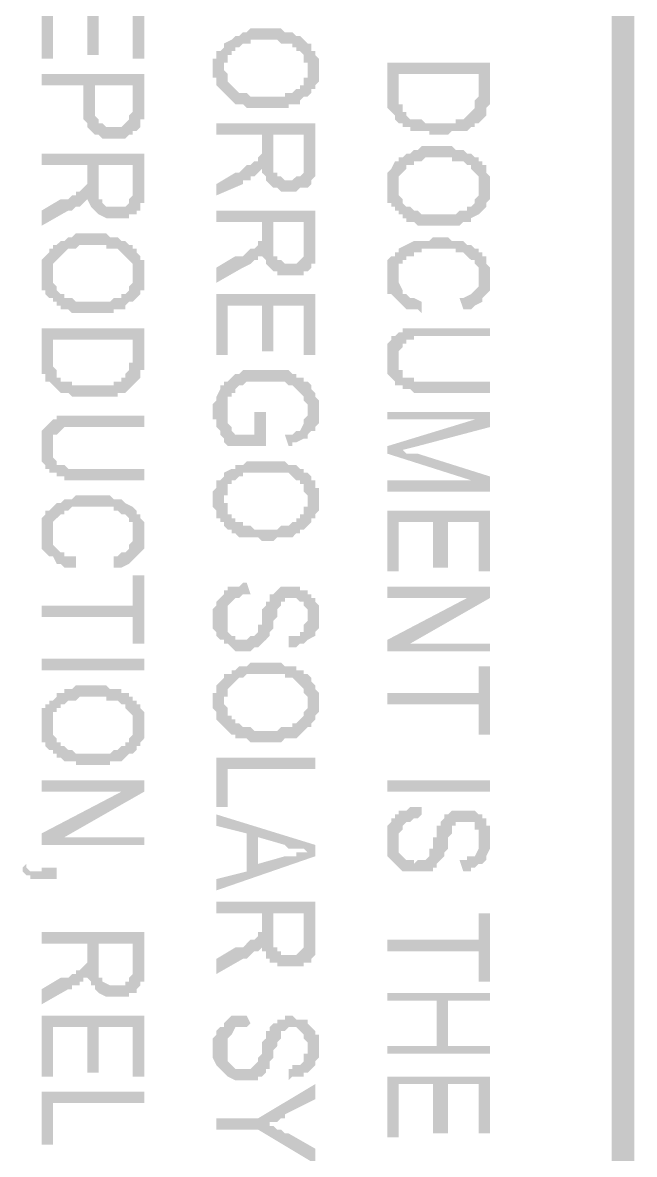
# Model space of a CAD drawing. Header units: inches. Extents: x -186 to 186, y -282 to 282.
# Drawn here: x 180.15 to 186.11, y -273.54 to -262.5 of the extents above; entities that cross this region are included whole.
import ezdxf

# ---------------------------------------------------------------- set-up
doc = ezdxf.new("R2010")
doc.units = ezdxf.units.IN
doc.header["$MEASUREMENT"] = 0
doc.layers.add('H', color=7, linetype='CONTINUOUS', lineweight=100)

msp = doc.modelspace()

# ---------------------------------------------------------------- hatches: boundary and pattern name
at = {"layer": 'H', "linetype": 'Continuous'}
for points in [[(186.111, -282.111), (185.889, 281.889), (186.111, 282.111)], [(185.889, -281.889), (186.111, -282.111), (185.889, 281.889)], [(186.111, -282.111), (185.889, -258.111), (186.111, -257.889)], [(185.889, -281.889), (186.111, -282.111), (185.889, -258.111)], [(181.333, -262.852), (181.333, -262.259), (180.333, -262.259), (180.333, -262.852), (180.444, -262.852), (180.444, -262.37), (180.778, -262.37), (180.778, -262.815), (180.889, -262.815), (180.889, -262.37), (181.222, -262.37), (181.222, -262.852)], [(183.037, -262.963), (183.037, -262.889), (183.037, -262.852), (183, -262.815), (183, -262.778), (182.963, -262.778), (182.963, -262.741), (182.963, -262.704), (182.926, -262.704), (182.889, -262.667), (182.852, -262.63), (182.815, -262.63), (182.778, -262.593), (182.741, -262.593), (182.704, -262.593), (182.667, -262.556), (182.593, -262.556), (182.556, -262.556), (182.481, -262.556), (182.444, -262.556), (182.37, -262.556), (182.333, -262.593), (182.296, -262.593), (182.259, -262.63), (182.222, -262.63), (182.185, -262.667), (182.111, -262.704), (182.111, -262.741), (182.074, -262.778), (182.037, -262.778), (182.037, -262.815), (182.037, -262.852), (182, -262.852), (182, -263.037), (182.037, -263.037), (182.037, -263.074), (182.037, -263.111), (182.074, -263.148), (182.111, -263.185), (182.111, -262.889), (182.148, -262.889), (182.148, -262.852), (182.148, -262.815), (182.185, -262.815), (182.185, -262.778), (182.222, -262.778), (182.222, -262.741), (182.259, -262.741), (182.296, -262.704), (182.333, -262.704), (182.37, -262.704), (182.37, -262.667), (182.63, -262.667), (182.667, -262.704), (182.704, -262.704), (182.741, -262.704), (182.778, -262.704), (182.778, -262.741), (182.815, -262.741), (182.815, -262.778), (182.852, -262.778), (182.889, -262.815), (182.889, -262.852), (182.889, -262.889), (182.926, -262.889), (182.926, -263.222), (182.963, -263.185), (182.963, -263.148), (183, -263.148), (183, -263.111), (183.037, -263.074), (183.037, -263)], [(184.704, -263.185), (184.704, -262.889), (183.704, -262.889), (183.704, -263.296), (183.704, -263.333), (183.741, -263.37), (183.778, -263.407), (183.778, -263.444), (183.815, -263.481), (183.815, -263), (184.593, -263), (184.593, -263.185), (184.593, -263.481), (184.63, -263.444), (184.667, -263.407), (184.667, -263.333), (184.704, -263.296), (184.704, -263.222)], [(181.333, -263.333), (181.333, -263), (180.333, -263), (180.333, -263.111), (180.741, -263.111), (180.741, -263.37), (180.741, -263.407), (180.741, -263.444), (180.778, -263.481), (180.778, -263.519), (180.815, -263.556), (180.852, -263.593), (180.852, -263.111), (181.222, -263.111), (181.222, -263.593), (181.222, -263.556), (181.259, -263.556), (181.296, -263.519), (181.296, -263.481), (181.296, -263.444), (181.333, -263.444)], [(182.926, -263.222), (182.926, -262.963), (182.926, -263.037), (182.889, -263.037), (182.889, -263.074), (182.889, -263.111), (182.852, -263.111), (182.852, -263.148), (182.815, -263.148), (182.778, -263.185), (182.741, -263.185), (182.704, -263.185), (182.704, -263.222), (182.667, -263.222), (182.63, -263.222), (182.407, -263.222), (182.37, -263.222), (182.333, -263.185), (182.296, -263.185), (182.259, -263.185), (182.222, -263.148), (182.185, -263.111), (182.148, -263.074), (182.148, -263.037), (182.148, -263), (182.111, -262.963), (182.111, -263.185), (182.148, -263.222), (182.185, -263.259), (182.222, -263.296), (182.259, -263.296), (182.296, -263.296), (182.333, -263.333), (182.37, -263.333), (182.444, -263.333), (182.481, -263.333), (182.593, -263.333), (182.63, -263.333), (182.667, -263.333), (182.704, -263.333), (182.741, -263.333), (182.741, -263.296), (182.778, -263.296), (182.815, -263.296), (182.852, -263.296), (182.852, -263.259), (182.889, -263.222)], [(184.593, -263.481), (184.593, -263.185), (184.593, -263.222), (184.556, -263.259), (184.556, -263.296), (184.556, -263.333), (184.519, -263.37), (184.481, -263.407), (184.444, -263.444), (184.407, -263.444), (184.37, -263.444), (184.37, -263.481), (184.296, -263.481), (184.222, -263.481), (184.185, -263.481), (184.148, -263.481), (184.074, -263.481), (184.037, -263.444), (184, -263.444), (183.963, -263.444), (183.926, -263.444), (183.889, -263.407), (183.889, -263.37), (183.852, -263.37), (183.852, -263.333), (183.852, -263.296), (183.815, -263.296), (183.815, -263), (183.815, -263.481), (183.852, -263.481), (183.852, -263.519), (183.889, -263.519), (183.926, -263.519), (183.926, -263.556), (183.963, -263.556), (184, -263.556), (184.037, -263.556), (184.111, -263.556), (184.111, -263.593), (184.296, -263.593), (184.333, -263.556), (184.37, -263.556), (184.407, -263.556), (184.444, -263.556), (184.481, -263.556), (184.519, -263.519), (184.556, -263.519), (184.556, -263.481)], [(181.222, -263.593), (181.222, -263.333), (181.222, -263.37), (181.185, -263.407), (181.185, -263.444), (181.148, -263.481), (181.111, -263.519), (181.074, -263.519), (181, -263.519), (180.963, -263.519), (180.926, -263.481), (180.889, -263.481), (180.889, -263.444), (180.852, -263.407), (180.852, -263.37), (180.852, -263.111), (180.852, -263.593), (180.889, -263.593), (180.926, -263.63), (180.963, -263.63), (181, -263.63), (181.111, -263.63), (181.148, -263.63), (181.185, -263.593)], [(183, -263.852), (183, -263.481), (182.037, -263.481), (182.037, -263.593), (182.481, -263.593), (182.481, -263.704), (182.481, -263.889), (182.481, -263.963), (182.519, -264), (182.519, -264.037), (182.556, -264.074), (182.593, -263.593), (182.889, -263.593), (182.889, -263.852), (182.926, -264.111), (182.963, -264.074), (182.963, -264.037), (183, -264), (183, -263.963), (183, -263.889)], [(182.926, -264.111), (182.889, -263.852), (182.889, -263.926), (182.889, -263.963), (182.852, -264), (182.815, -264), (182.778, -264.037), (182.704, -264.037), (182.667, -264), (182.63, -264), (182.63, -263.963), (182.593, -263.963), (182.593, -263.926), (182.593, -263.593), (182.556, -264.074), (182.593, -264.111), (182.63, -264.111), (182.667, -264.148), (182.815, -264.148), (182.852, -264.111), (182.889, -264.111)], [(181.333, -264.148), (181.333, -263.778), (180.333, -263.778), (180.333, -263.889), (180.778, -263.889), (180.778, -264), (180.778, -264.185), (180.778, -264.222), (180.815, -264.296), (180.852, -264.333), (180.889, -264.37), (180.889, -263.889), (181.222, -263.889), (181.222, -264.148), (181.222, -264.37), (181.259, -264.37), (181.259, -264.333), (181.296, -264.333), (181.296, -264.296), (181.296, -264.259), (181.333, -264.259)], [(182.481, -263.889), (182.481, -263.704), (182.481, -263.778), (182.444, -263.815), (182.444, -263.852), (182.407, -263.852), (182.37, -263.889), (182.333, -263.889), (182.296, -263.926), (182.259, -263.963), (182.222, -263.963), (182.037, -264.074), (182.037, -264.185), (182.296, -264.074), (182.296, -264.037), (182.333, -264.037), (182.37, -264.037), (182.37, -264), (182.407, -264), (182.444, -263.963), (182.481, -263.926)], [(184.704, -264.111), (184.704, -264.037), (184.704, -264), (184.667, -263.963), (184.667, -263.926), (184.667, -263.889), (184.63, -263.889), (184.63, -263.852), (184.593, -263.852), (184.593, -263.815), (184.556, -263.815), (184.519, -263.778), (184.481, -263.778), (184.444, -263.741), (184.407, -263.741), (184.37, -263.741), (184.333, -263.704), (184.296, -263.704), (184.259, -263.704), (184.148, -263.704), (184.111, -263.704), (184.037, -263.704), (184, -263.741), (183.963, -263.741), (183.926, -263.778), (183.889, -263.778), (183.852, -263.815), (183.815, -263.815), (183.815, -263.852), (183.778, -263.852), (183.741, -263.926), (183.704, -263.963), (183.704, -264), (183.704, -264.185), (183.704, -264.222), (183.704, -264.259), (183.741, -264.259), (183.741, -264.296), (183.778, -264.296), (183.778, -264.333), (183.815, -264.333), (183.815, -264.037), (183.815, -264), (183.852, -263.963), (183.889, -263.926), (183.889, -263.889), (183.926, -263.889), (183.963, -263.889), (183.963, -263.852), (184, -263.852), (184.037, -263.852), (184.074, -263.815), (184.333, -263.815), (184.333, -263.852), (184.37, -263.852), (184.407, -263.852), (184.444, -263.852), (184.481, -263.889), (184.519, -263.889), (184.519, -263.926), (184.556, -263.963), (184.593, -264), (184.593, -264.037), (184.593, -264.37), (184.63, -264.333), (184.667, -264.296), (184.667, -264.259), (184.704, -264.222), (184.704, -264.148)], [(181.222, -264.37), (181.222, -264.148), (181.222, -264.185), (181.185, -264.222), (181.185, -264.259), (181.148, -264.296), (181.111, -264.296), (181.074, -264.296), (181, -264.296), (180.963, -264.296), (180.926, -264.259), (180.926, -264.222), (180.889, -264.222), (180.889, -264.185), (180.889, -263.889), (180.889, -264.37), (180.963, -264.407), (181.148, -264.407), (181.185, -264.407), (181.185, -264.37)], [(180.778, -264.185), (180.778, -264), (180.778, -264.074), (180.741, -264.111), (180.704, -264.148), (180.667, -264.148), (180.667, -264.185), (180.63, -264.185), (180.593, -264.222), (180.556, -264.222), (180.519, -264.222), (180.333, -264.333), (180.333, -264.481), (180.593, -264.333), (180.63, -264.333), (180.667, -264.296), (180.704, -264.296), (180.741, -264.259), (180.778, -264.222)], [(184.593, -264.37), (184.593, -264.111), (184.593, -264.185), (184.556, -264.222), (184.556, -264.259), (184.519, -264.296), (184.481, -264.296), (184.481, -264.333), (184.444, -264.333), (184.407, -264.333), (184.37, -264.37), (184.333, -264.37), (184.111, -264.37), (184.074, -264.37), (184.037, -264.37), (184, -264.333), (183.963, -264.333), (183.926, -264.296), (183.889, -264.296), (183.852, -264.259), (183.852, -264.222), (183.815, -264.185), (183.815, -264.148), (183.815, -264.111), (183.815, -264.333), (183.815, -264.37), (183.852, -264.37), (183.852, -264.407), (183.889, -264.407), (183.889, -264.444), (183.926, -264.444), (183.963, -264.444), (184, -264.481), (184.037, -264.481), (184.111, -264.481), (184.148, -264.481), (184.259, -264.481), (184.296, -264.481), (184.37, -264.481), (184.407, -264.481), (184.444, -264.444), (184.481, -264.444), (184.519, -264.444), (184.519, -264.407)], [(183, -264.667), (183, -264.333), (182.037, -264.333), (182.037, -264.444), (182.481, -264.444), (182.481, -264.556), (182.481, -264.741), (182.481, -264.778), (182.519, -264.815), (182.519, -264.852), (182.556, -264.889), (182.593, -264.444), (182.889, -264.444), (182.889, -264.667), (182.926, -264.926), (182.963, -264.889), (182.963, -264.852), (183, -264.852), (183, -264.815), (183, -264.704)], [(182.926, -264.926), (182.889, -264.667), (182.889, -264.741), (182.889, -264.778), (182.852, -264.815), (182.815, -264.852), (182.778, -264.852), (182.704, -264.852), (182.667, -264.815), (182.63, -264.815), (182.63, -264.778), (182.593, -264.778), (182.593, -264.741), (182.593, -264.444), (182.556, -264.889), (182.593, -264.926), (182.63, -264.926), (182.63, -264.963), (182.667, -264.963), (182.815, -264.963), (182.852, -264.963), (182.889, -264.963), (182.889, -264.926)], [(181.333, -264.963), (181.333, -264.889), (181.333, -264.852), (181.333, -264.815), (181.296, -264.815), (181.296, -264.778), (181.259, -264.741), (181.259, -264.704), (181.222, -264.704), (181.222, -264.667), (181.185, -264.667), (181.148, -264.63), (181.111, -264.63), (181.074, -264.593), (181.037, -264.593), (181, -264.593), (180.963, -264.556), (180.889, -264.556), (180.778, -264.556), (180.741, -264.556), (180.667, -264.556), (180.63, -264.593), (180.593, -264.593), (180.556, -264.63), (180.519, -264.63), (180.481, -264.667), (180.444, -264.667), (180.444, -264.704), (180.407, -264.704), (180.407, -264.741), (180.37, -264.778), (180.333, -264.815), (180.333, -264.852), (180.333, -265.037), (180.333, -265.074), (180.333, -265.111), (180.37, -265.111), (180.37, -265.148), (180.407, -265.185), (180.444, -265.185), (180.444, -264.889), (180.444, -264.852), (180.481, -264.815), (180.519, -264.778), (180.556, -264.741), (180.593, -264.704), (180.63, -264.704), (180.667, -264.704), (180.704, -264.667), (180.963, -264.667), (180.963, -264.704), (181, -264.704), (181.037, -264.704), (181.074, -264.704), (181.111, -264.741), (181.148, -264.778), (181.185, -264.815), (181.222, -264.852), (181.222, -264.889), (181.222, -265.222), (181.259, -265.185), (181.296, -265.148), (181.296, -265.111), (181.333, -265.111), (181.333, -265.074), (181.333, -265)], [(182.481, -264.741), (182.481, -264.556), (182.481, -264.63), (182.444, -264.63), (182.444, -264.667), (182.407, -264.704), (182.37, -264.704), (182.333, -264.741), (182.296, -264.778), (182.259, -264.778), (182.222, -264.778), (182.037, -264.889), (182.037, -265.037), (182.296, -264.889), (182.37, -264.852), (182.407, -264.815), (182.444, -264.815), (182.444, -264.778), (182.481, -264.778)], [(184.593, -264.741), (184.593, -264.704), (184.556, -264.704), (184.519, -264.667), (184.481, -264.667), (184.444, -264.63), (184.407, -264.63), (184.37, -264.63), (184.333, -264.63), (184.296, -264.593), (184.148, -264.593), (184.111, -264.63), (184.037, -264.63), (184, -264.63), (183.963, -264.63), (183.815, -264.704), (183.815, -264.741), (183.778, -264.741), (183.778, -264.778), (183.741, -264.778), (183.704, -264.815), (183.704, -264.852), (183.704, -264.889), (183.704, -265.037), (183.704, -265.074), (183.704, -265.111), (183.704, -265.148), (183.741, -265.148), (183.778, -265.185), (183.815, -265.222), (183.815, -264.926), (183.815, -264.889), (183.815, -264.852), (183.852, -264.852), (183.852, -264.815), (183.889, -264.815), (183.889, -264.778), (183.926, -264.778), (183.963, -264.778), (183.963, -264.741), (184, -264.741), (184.037, -264.741), (184.037, -264.704), (184.148, -264.704), (184.185, -264.704), (184.259, -264.704), (184.296, -264.704), (184.37, -264.704), (184.37, -264.741), (184.407, -264.741), (184.444, -264.741), (184.519, -264.815), (184.556, -264.815), (184.556, -264.852), (184.593, -264.889), (184.593, -264.926), (184.593, -265)], [(184.704, -265), (184.704, -264.963), (184.704, -264.926), (184.704, -264.889), (184.667, -264.852), (184.667, -264.778), (184.63, -264.778), (184.63, -264.741), (184.593, -264.741), (184.593, -265.037), (184.593, -265.074), (184.556, -265.111), (184.519, -265.148), (184.444, -265.185), (184.407, -265.185), (184.444, -265.296), (184.481, -265.296), (184.519, -265.296), (184.556, -265.259), (184.63, -265.222), (184.63, -265.185), (184.667, -265.148), (184.704, -265.111), (184.704, -265.074), (184.704, -265.037)], [(181.222, -265.222), (181.222, -264.963), (181.222, -265.037), (181.185, -265.074), (181.185, -265.111), (181.148, -265.148), (181.111, -265.148), (181.111, -265.185), (181.074, -265.185), (181.037, -265.185), (181, -265.222), (180.963, -265.222), (180.704, -265.222), (180.667, -265.222), (180.63, -265.185), (180.593, -265.185), (180.556, -265.185), (180.556, -265.148), (180.519, -265.148), (180.481, -265.111), (180.481, -265.074), (180.444, -265.037), (180.444, -265), (180.444, -264.963), (180.444, -265.185), (180.444, -265.222), (180.481, -265.222), (180.481, -265.259), (180.519, -265.259), (180.519, -265.296), (180.556, -265.296), (180.593, -265.296), (180.63, -265.333), (180.667, -265.333), (180.741, -265.333), (180.778, -265.333), (180.889, -265.333), (180.926, -265.333), (181, -265.333), (181.037, -265.333), (181.037, -265.296), (181.074, -265.296), (181.111, -265.296), (181.148, -265.296), (181.148, -265.259), (181.185, -265.222)], [(184.037, -265.222), (183.963, -265.185), (183.926, -265.185), (183.889, -265.148), (183.852, -265.148), (183.852, -265.111), (183.815, -265.037), (183.815, -265), (183.815, -264.963), (183.815, -265.222), (183.852, -265.259), (183.889, -265.296), (183.926, -265.296), (183.963, -265.296), (184, -265.296), (184.037, -265.333)], [(183, -265.741), (183, -265.148), (182.037, -265.148), (182.037, -265.741), (182.148, -265.741), (182.148, -265.259), (182.481, -265.259), (182.481, -265.704), (182.593, -265.704), (182.593, -265.259), (182.889, -265.259), (182.889, -265.741)], [(181.333, -265.778), (181.333, -265.481), (180.333, -265.481), (180.333, -265.852), (180.333, -265.889), (180.333, -265.926), (180.37, -265.926), (180.37, -265.963), (180.37, -266), (180.407, -266), (180.444, -266.037), (180.444, -265.593), (181.222, -265.593), (181.222, -265.778), (181.222, -266.037), (181.259, -266), (181.296, -265.963), (181.296, -265.926), (181.296, -265.889), (181.333, -265.889), (181.333, -265.815)], [(184.704, -266.111), (184.704, -266), (183.963, -266), (183.963, -265.963), (183.926, -265.963), (183.889, -265.963), (183.852, -265.963), (183.852, -265.926), (183.852, -265.889), (183.815, -265.889), (183.815, -265.852), (183.815, -265.778), (183.815, -265.519), (183.778, -265.556), (183.741, -265.556), (183.741, -265.593), (183.704, -265.63), (183.704, -265.667), (183.704, -265.704), (183.704, -265.852), (183.704, -265.889), (183.704, -265.926), (183.741, -265.963), (183.778, -266), (183.778, -266.037), (183.815, -266.037), (183.852, -266.037), (183.852, -266.074), (183.889, -266.074), (183.926, -266.074), (183.963, -266.111), (184.074, -266.111), (184.111, -266.111)], [(184.704, -265.556), (184.704, -265.481), (183.963, -265.481), (183.926, -265.481), (183.889, -265.481), (183.852, -265.481), (183.852, -265.519), (183.815, -265.519), (183.815, -265.778), (183.815, -265.704), (183.852, -265.667), (183.852, -265.63), (183.889, -265.63), (183.889, -265.593), (183.926, -265.593), (183.963, -265.593), (183.963, -265.556), (184.111, -265.556)], [(181.222, -266.037), (181.222, -265.778), (181.222, -265.815), (181.185, -265.815), (181.185, -265.889), (181.148, -265.926), (181.148, -265.963), (181.111, -265.963), (181.111, -266), (181.074, -266), (181.037, -266), (181.037, -266.037), (181, -266.037), (180.889, -266.037), (180.852, -266.037), (180.815, -266.037), (180.778, -266.037), (180.704, -266.037), (180.667, -266.037), (180.63, -266.037), (180.63, -266), (180.593, -266), (180.556, -266), (180.519, -266), (180.519, -265.963), (180.481, -265.963), (180.481, -265.926), (180.481, -265.889), (180.444, -265.852), (180.444, -265.593), (180.444, -266.037), (180.481, -266.074), (180.519, -266.111), (180.556, -266.111), (180.593, -266.111), (180.63, -266.148), (180.667, -266.148), (180.704, -266.148), (180.741, -266.148), (180.926, -266.148), (180.963, -266.148), (181, -266.148), (181.037, -266.148), (181.074, -266.148), (181.074, -266.111), (181.111, -266.111), (181.148, -266.111), (181.185, -266.074)], [(183.037, -266.296), (183.037, -266.259), (183.037, -266.222), (183.037, -266.185), (183, -266.148), (183, -266.111), (182.963, -266.074), (182.963, -266.037), (182.926, -266), (182.889, -266), (182.889, -265.963), (182.852, -265.963), (182.815, -265.963), (182.815, -265.926), (182.778, -265.926), (182.741, -265.889), (182.704, -265.889), (182.667, -265.889), (182.63, -265.889), (182.37, -265.889), (182.333, -265.889), (182.296, -265.889), (182.259, -265.926), (182.222, -265.926), (182.185, -265.963), (182.148, -266), (182.111, -266), (182.111, -266.037), (182.074, -266.037), (182.074, -266.074), (182.037, -266.148), (182.037, -266.185), (182, -266.222), (182, -266.37), (182.037, -266.37), (182.037, -266.407), (182.037, -266.444), (182.074, -266.481), (182.074, -266.519), (182.111, -266.556), (182.111, -266.593), (182.148, -266.296), (182.148, -266.222), (182.148, -266.185), (182.148, -266.148), (182.185, -266.148), (182.185, -266.111), (182.222, -266.111), (182.222, -266.074), (182.259, -266.037), (182.296, -266.037), (182.333, -266), (182.37, -266), (182.407, -266), (182.444, -266), (182.63, -266), (182.667, -266), (182.704, -266), (182.741, -266.037), (182.778, -266.037), (182.815, -266.074), (182.852, -266.111), (182.889, -266.148), (182.889, -266.185), (182.926, -266.222), (182.926, -266.296), (182.926, -266.519), (182.963, -266.481), (183, -266.481), (183, -266.444), (183.037, -266.407), (183.037, -266.333)], [(182.519, -266.63), (182.519, -266.296), (182.407, -266.296), (182.407, -266.519), (182.222, -266.519), (182.185, -266.481), (182.185, -266.444), (182.148, -266.407), (182.148, -266.37), (182.148, -266.296), (182.111, -266.593), (182.148, -266.63)], [(182.926, -266.519), (182.926, -266.296), (182.926, -266.333), (182.889, -266.37), (182.889, -266.407), (182.852, -266.481), (182.815, -266.481), (182.778, -266.519), (182.741, -266.519), (182.704, -266.519), (182.741, -266.63), (182.778, -266.63), (182.778, -266.593), (182.815, -266.593), (182.889, -266.556), (182.926, -266.556)], [(184.704, -266.444), (184.704, -266.296), (183.704, -266.296), (183.704, -266.37), (184.556, -266.37)], [(181.333, -266.963), (181.333, -266.852), (180.593, -266.852), (180.556, -266.815), (180.519, -266.815), (180.481, -266.815), (180.481, -266.778), (180.444, -266.741), (180.444, -266.704), (180.444, -266.63), (180.444, -266.37), (180.407, -266.407), (180.37, -266.444), (180.333, -266.481), (180.333, -266.519), (180.333, -266.556), (180.333, -266.704), (180.333, -266.741), (180.333, -266.778), (180.37, -266.815), (180.37, -266.852), (180.407, -266.852), (180.407, -266.889), (180.444, -266.889), (180.481, -266.889), (180.481, -266.926), (180.519, -266.926), (180.556, -266.926), (180.556, -266.963), (180.704, -266.963), (180.741, -266.963)], [(181.333, -266.444), (181.333, -266.333), (180.593, -266.333), (180.556, -266.333), (180.519, -266.333), (180.481, -266.333), (180.481, -266.37), (180.444, -266.37), (180.444, -266.63), (180.444, -266.556), (180.444, -266.519), (180.481, -266.519), (180.519, -266.481), (180.556, -266.444), (180.593, -266.444), (180.741, -266.444)], [(184.704, -266.444), (184.556, -266.37), (183.704, -266.63), (183.852, -266.667), (184, -266.63)], [(184.704, -267.074), (184.704, -266.926), (184, -266.704), (183.963, -266.704), (183.926, -266.704), (183.889, -266.704), (183.852, -266.667), (183.704, -266.63), (183.704, -266.704), (184.519, -266.963)], [(183.037, -267.148), (183.037, -267.111), (183.037, -267.074), (183.037, -267.037), (183, -267.037), (183, -266.963), (182.963, -266.963), (182.963, -266.926), (182.926, -266.889), (182.889, -266.889), (182.889, -266.852), (182.852, -266.852), (182.815, -266.815), (182.778, -266.815), (182.741, -266.815), (182.704, -266.778), (182.667, -266.778), (182.593, -266.778), (182.556, -266.778), (182.481, -266.778), (182.444, -266.778), (182.37, -266.778), (182.333, -266.778), (182.296, -266.815), (182.259, -266.815), (182.222, -266.815), (182.222, -266.852), (182.185, -266.852), (182.111, -266.889), (182.111, -266.926), (182.074, -266.963), (182.037, -266.963), (182.037, -267), (182.037, -267.037), (182, -267.074), (182, -267.222), (182.037, -267.259), (182.037, -267.296), (182.037, -267.333), (182.074, -267.333), (182.074, -267.37), (182.111, -267.37), (182.111, -267.407), (182.111, -267.111), (182.148, -267.111), (182.148, -267.074), (182.148, -267.037), (182.148, -267), (182.185, -267), (182.185, -266.963), (182.222, -266.963), (182.259, -266.926), (182.296, -266.926), (182.296, -266.889), (182.333, -266.889), (182.37, -266.889), (182.63, -266.889), (182.667, -266.889), (182.704, -266.889), (182.741, -266.889), (182.778, -266.926), (182.815, -266.963), (182.852, -266.963), (182.852, -267), (182.889, -267), (182.889, -267.037), (182.889, -267.074), (182.926, -267.111), (182.926, -267.407), (182.963, -267.37), (182.963, -267.333), (183, -267.333), (183, -267.296), (183.037, -267.259), (183.037, -267.222), (183.037, -267.185)], [(184.704, -267.074), (184.519, -266.963), (183.704, -266.963), (183.704, -267.074)], [(181.222, -267.222), (181.148, -267.185), (181.111, -267.148), (181.074, -267.148), (181.037, -267.148), (181, -267.111), (180.963, -267.111), (180.926, -267.111), (180.778, -267.111), (180.741, -267.111), (180.667, -267.111), (180.63, -267.148), (180.593, -267.148), (180.556, -267.148), (180.519, -267.185), (180.481, -267.185), (180.444, -267.222), (180.407, -267.259), (180.37, -267.259), (180.37, -267.296), (180.333, -267.333), (180.333, -267.407), (180.333, -267.556), (180.333, -267.63), (180.37, -267.667), (180.407, -267.704), (180.444, -267.704), (180.444, -267.444), (180.444, -267.407), (180.444, -267.37), (180.481, -267.333), (180.519, -267.296), (180.556, -267.296), (180.556, -267.259), (180.593, -267.259), (180.63, -267.222), (180.667, -267.222), (180.778, -267.222), (180.815, -267.222), (180.889, -267.222), (181, -267.222), (181.037, -267.222), (181.037, -267.259), (181.074, -267.259), (181.111, -267.296), (181.148, -267.296), (181.185, -267.333), (181.185, -267.37), (181.222, -267.37), (181.222, -267.407), (181.222, -267.444), (181.222, -267.481)], [(182.926, -267.407), (182.926, -267.148), (182.926, -267.222), (182.889, -267.222), (182.889, -267.259), (182.889, -267.296), (182.852, -267.296), (182.852, -267.333), (182.815, -267.333), (182.815, -267.37), (182.778, -267.37), (182.741, -267.407), (182.704, -267.407), (182.667, -267.407), (182.63, -267.444), (182.407, -267.444), (182.37, -267.407), (182.333, -267.407), (182.296, -267.407), (182.296, -267.37), (182.259, -267.37), (182.222, -267.37), (182.222, -267.333), (182.185, -267.333), (182.185, -267.296), (182.148, -267.296), (182.148, -267.259), (182.148, -267.222), (182.148, -267.185), (182.111, -267.185), (182.111, -267.148), (182.111, -267.407), (182.148, -267.444), (182.185, -267.444), (182.185, -267.481), (182.222, -267.481), (182.259, -267.519), (182.296, -267.519), (182.333, -267.519), (182.37, -267.519), (182.444, -267.519), (182.481, -267.556), (182.593, -267.556), (182.63, -267.519), (182.667, -267.519), (182.704, -267.519), (182.741, -267.519), (182.778, -267.519), (182.815, -267.481), (182.852, -267.481), (182.852, -267.444), (182.889, -267.444)], [(181.333, -267.481), (181.333, -267.444), (181.333, -267.407), (181.333, -267.37), (181.296, -267.333), (181.296, -267.296), (181.259, -267.296), (181.259, -267.259), (181.222, -267.222), (181.222, -267.556), (181.185, -267.593), (181.185, -267.63), (181.148, -267.667), (181.111, -267.667), (181.074, -267.704), (181.037, -267.704), (181.037, -267.815), (181.111, -267.815), (181.185, -267.778), (181.222, -267.741), (181.259, -267.704), (181.296, -267.667), (181.333, -267.63), (181.333, -267.593), (181.333, -267.556), (181.333, -267.519)], [(184.704, -267.852), (184.704, -267.259), (183.704, -267.259), (183.704, -267.852), (183.815, -267.852), (183.815, -267.37), (184.148, -267.37), (184.148, -267.815), (184.296, -267.815), (184.296, -267.37), (184.593, -267.37), (184.593, -267.852)], [(180.667, -267.704), (180.63, -267.704), (180.593, -267.704), (180.556, -267.704), (180.556, -267.667), (180.519, -267.667), (180.481, -267.63), (180.444, -267.593), (180.444, -267.556), (180.444, -267.519), (180.444, -267.481), (180.444, -267.704), (180.481, -267.778), (180.519, -267.778), (180.556, -267.815), (180.593, -267.815), (180.63, -267.815), (180.667, -267.815)], [(181.333, -268.556), (181.333, -267.889), (181.222, -267.889), (181.222, -268.185), (180.333, -268.185), (180.333, -268.296), (181.222, -268.296), (181.222, -268.556)], [(182.37, -268.074), (182.333, -267.963), (182.296, -267.963), (182.259, -268), (182.222, -268), (182.185, -268), (182.148, -268), (182.148, -268.037), (182.111, -268.037), (182.148, -268.296), (182.148, -268.222), (182.148, -268.185), (182.185, -268.148), (182.222, -268.111), (182.259, -268.111), (182.296, -268.074), (182.333, -268.074)], [(183.037, -268.296), (183.037, -268.259), (183.037, -268.222), (183.037, -268.185), (183, -268.148), (183, -268.111), (182.963, -268.111), (182.963, -268.074), (182.926, -268.074), (182.926, -268.037), (182.889, -268.037), (182.852, -268.037), (182.852, -268), (182.815, -268), (182.778, -268), (182.704, -268), (182.667, -268), (182.63, -268.037), (182.593, -268.074), (182.556, -268.074), (182.556, -268.111), (182.556, -268.148), (182.519, -268.148), (182.519, -268.185), (182.481, -268.222), (182.481, -268.259), (182.481, -268.296), (182.481, -268.333), (182.481, -268.37), (182.444, -268.37), (182.444, -268.407), (182.444, -268.444), (182.407, -268.481), (182.37, -268.481), (182.333, -268.519), (182.296, -268.519), (182.259, -268.519), (182.222, -268.519), (182.222, -268.481), (182.185, -268.481), (182.148, -268.444), (182.148, -268.407), (182.148, -268.37), (182.148, -268.296), (182.111, -268.037), (182.111, -268.074), (182.074, -268.111), (182.037, -268.148), (182.037, -268.185), (182, -268.222), (182, -268.407), (182.037, -268.444), (182.037, -268.481), (182.074, -268.519), (182.111, -268.519), (182.111, -268.556), (182.148, -268.556), (182.185, -268.593), (182.222, -268.63), (182.37, -268.63), (182.407, -268.593), (182.444, -268.593), (182.481, -268.556), (182.519, -268.519), (182.556, -268.481), (182.556, -268.444), (182.593, -268.407), (182.593, -268.37), (182.593, -268.333), (182.63, -268.296), (182.63, -268.259), (182.63, -268.222), (182.667, -268.185), (182.667, -268.148), (182.704, -268.148), (182.704, -268.111), (182.741, -268.111), (182.815, -268.111), (182.852, -268.148), (182.889, -268.148), (182.889, -268.185), (182.926, -268.222), (182.926, -268.296), (182.926, -268.519), (183, -268.481), (183, -268.444), (183.037, -268.407), (183.037, -268.333)], [(184.704, -268.111), (184.704, -268), (183.704, -268), (183.704, -268.111), (184.481, -268.111)], [(184.704, -268.111), (184.481, -268.111), (183.704, -268.519), (183.926, -268.556)], [(182.926, -268.519), (182.926, -268.296), (182.926, -268.333), (182.889, -268.37), (182.889, -268.407), (182.889, -268.444), (182.852, -268.444), (182.852, -268.481), (182.815, -268.481), (182.778, -268.481), (182.741, -268.481), (182.741, -268.593), (182.778, -268.593), (182.815, -268.593), (182.852, -268.556), (182.889, -268.556)], [(184.704, -268.63), (184.704, -268.556), (183.926, -268.556), (183.704, -268.519), (183.704, -268.63)], [(180.333, -268.815), (181.333, -268.815), (181.333, -268.704), (180.333, -268.704)], [(183.037, -269.148), (183.037, -269.074), (183.037, -269.037), (183, -269), (183, -268.963), (182.963, -268.926), (182.963, -268.889), (182.926, -268.852), (182.889, -268.852), (182.889, -268.815), (182.852, -268.815), (182.815, -268.815), (182.815, -268.778), (182.778, -268.778), (182.741, -268.778), (182.704, -268.778), (182.667, -268.741), (182.593, -268.741), (182.556, -268.741), (182.481, -268.741), (182.444, -268.741), (182.37, -268.741), (182.333, -268.778), (182.296, -268.778), (182.259, -268.778), (182.222, -268.815), (182.185, -268.815), (182.185, -268.852), (182.148, -268.852), (182.111, -268.852), (182.111, -268.889), (182.074, -268.926), (182.037, -268.963), (182.037, -269), (182.037, -269.037), (182, -269.037), (182, -269.185), (182.037, -269.222), (182.037, -269.259), (182.037, -269.296), (182.074, -269.333), (182.111, -269.37), (182.111, -269.074), (182.148, -269.074), (182.148, -269.037), (182.148, -269), (182.185, -268.963), (182.222, -268.926), (182.259, -268.889), (182.296, -268.889), (182.333, -268.852), (182.37, -268.852), (182.63, -268.852), (182.667, -268.852), (182.704, -268.852), (182.704, -268.889), (182.741, -268.889), (182.778, -268.889), (182.815, -268.926), (182.852, -268.963), (182.889, -269), (182.889, -269.037), (182.926, -269.074), (182.926, -269.37), (182.963, -269.37), (182.963, -269.333), (183, -269.296), (183, -269.259), (183.037, -269.222), (183.037, -269.185)], [(184.704, -269.444), (184.704, -268.778), (184.593, -268.778), (184.593, -269.037), (183.704, -269.037), (183.704, -269.148), (184.593, -269.148), (184.593, -269.444)], [(181.333, -269.37), (181.333, -269.296), (181.333, -269.259), (181.333, -269.222), (181.296, -269.185), (181.296, -269.148), (181.259, -269.148), (181.259, -269.111), (181.222, -269.111), (181.222, -269.074), (181.185, -269.074), (181.185, -269.037), (181.148, -269.037), (181.111, -269.037), (181.111, -269), (181.074, -269), (181.037, -269), (181, -269), (180.963, -268.963), (180.889, -268.963), (180.778, -268.963), (180.741, -268.963), (180.667, -268.963), (180.63, -269), (180.593, -269), (180.556, -269), (180.556, -269.037), (180.519, -269.037), (180.481, -269.037), (180.481, -269.074), (180.444, -269.111), (180.407, -269.111), (180.407, -269.148), (180.37, -269.148), (180.37, -269.185), (180.333, -269.185), (180.333, -269.222), (180.333, -269.259), (180.333, -269.444), (180.333, -269.481), (180.333, -269.519), (180.37, -269.519), (180.37, -269.556), (180.407, -269.593), (180.444, -269.593), (180.444, -269.296), (180.444, -269.259), (180.444, -269.222), (180.481, -269.222), (180.481, -269.185), (180.519, -269.185), (180.519, -269.148), (180.556, -269.148), (180.593, -269.111), (180.63, -269.111), (180.667, -269.111), (180.704, -269.074), (180.963, -269.074), (180.963, -269.111), (181, -269.111), (181.037, -269.111), (181.074, -269.111), (181.111, -269.148), (181.148, -269.148), (181.148, -269.185), (181.185, -269.222), (181.222, -269.259), (181.222, -269.296), (181.222, -269.63), (181.259, -269.593), (181.259, -269.556), (181.296, -269.556), (181.296, -269.519), (181.333, -269.481), (181.333, -269.407)], [(182.926, -269.37), (182.926, -269.148), (182.926, -269.185), (182.889, -269.222), (182.889, -269.259), (182.852, -269.296), (182.815, -269.333), (182.778, -269.333), (182.778, -269.37), (182.741, -269.37), (182.704, -269.37), (182.667, -269.37), (182.63, -269.407), (182.407, -269.407), (182.37, -269.37), (182.333, -269.37), (182.296, -269.37), (182.259, -269.333), (182.222, -269.333), (182.222, -269.296), (182.185, -269.296), (182.185, -269.259), (182.148, -269.259), (182.148, -269.222), (182.148, -269.185), (182.111, -269.148), (182.111, -269.111), (182.111, -269.37), (182.148, -269.407), (182.185, -269.444), (182.222, -269.444), (182.222, -269.481), (182.259, -269.481), (182.296, -269.481), (182.333, -269.481), (182.37, -269.519), (182.444, -269.519), (182.481, -269.519), (182.593, -269.519), (182.63, -269.519), (182.667, -269.519), (182.704, -269.481), (182.741, -269.481), (182.778, -269.481), (182.815, -269.481), (182.852, -269.444), (182.889, -269.407)], [(181.222, -269.63), (181.222, -269.37), (181.222, -269.444), (181.185, -269.481), (181.185, -269.519), (181.148, -269.519), (181.148, -269.556), (181.111, -269.556), (181.074, -269.593), (181.037, -269.593), (181, -269.63), (180.963, -269.63), (180.704, -269.63), (180.667, -269.63), (180.63, -269.593), (180.593, -269.593), (180.556, -269.556), (180.519, -269.556), (180.519, -269.519), (180.481, -269.519), (180.481, -269.481), (180.444, -269.444), (180.444, -269.407), (180.444, -269.37), (180.444, -269.333), (180.444, -269.593), (180.444, -269.63), (180.481, -269.63), (180.481, -269.667), (180.519, -269.667), (180.556, -269.704), (180.593, -269.704), (180.63, -269.704), (180.667, -269.704), (180.667, -269.741), (180.741, -269.741), (180.778, -269.741), (180.889, -269.741), (180.926, -269.741), (181, -269.741), (181, -269.704), (181.037, -269.704), (181.074, -269.704), (181.111, -269.704), (181.148, -269.667), (181.185, -269.63)], [(183, -269.778), (183, -269.667), (182.037, -269.667), (182.037, -270.148), (182.148, -270.148), (182.148, -269.778)], [(181.333, -270), (181.333, -269.889), (180.333, -269.889), (180.333, -270), (181.111, -270)], [(183.704, -270), (184.704, -270), (184.704, -269.889), (183.704, -269.889)], [(181.333, -270), (181.111, -270), (180.333, -270.407), (180.556, -270.444)], [(184.704, -270.481), (184.704, -270.444), (184.704, -270.37), (184.704, -270.333), (184.667, -270.333), (184.667, -270.259), (184.63, -270.259), (184.63, -270.222), (184.593, -270.222), (184.556, -270.185), (184.519, -270.185), (184.481, -270.185), (184.407, -270.185), (184.37, -270.185), (184.333, -270.185), (184.296, -270.222), (184.259, -270.222), (184.259, -270.259), (184.222, -270.296), (184.222, -270.333), (184.185, -270.333), (184.185, -270.37), (184.185, -270.407), (184.185, -270.444), (184.148, -270.444), (184.148, -270.481), (184.148, -270.519), (184.148, -270.556), (184.111, -270.556), (184.111, -270.593), (184.111, -270.63), (184.074, -270.667), (184.037, -270.667), (184, -270.667), (183.963, -270.704), (183.963, -270.667), (183.926, -270.667), (183.889, -270.667), (183.852, -270.63), (183.815, -270.593), (183.815, -270.556), (183.815, -270.481), (183.815, -270.222), (183.778, -270.222), (183.778, -270.259), (183.741, -270.259), (183.741, -270.296), (183.704, -270.333), (183.704, -270.37), (183.704, -270.556), (183.704, -270.593), (183.704, -270.63), (183.741, -270.667), (183.778, -270.704), (183.815, -270.741), (183.852, -270.778), (183.889, -270.778), (184.074, -270.778), (184.111, -270.778), (184.148, -270.778), (184.148, -270.741), (184.185, -270.741), (184.185, -270.704), (184.222, -270.667), (184.259, -270.63), (184.259, -270.593), (184.296, -270.556), (184.296, -270.519), (184.296, -270.481), (184.296, -270.444), (184.333, -270.407), (184.333, -270.37), (184.333, -270.333), (184.37, -270.333), (184.37, -270.296), (184.407, -270.296), (184.444, -270.296), (184.481, -270.296), (184.519, -270.296), (184.556, -270.296), (184.556, -270.333), (184.556, -270.37), (184.593, -270.37), (184.593, -270.407), (184.593, -270.481), (184.63, -270.704), (184.667, -270.667), (184.667, -270.63), (184.704, -270.556), (184.704, -270.519)], [(184.037, -270.222), (184.037, -270.148), (183.963, -270.148), (183.926, -270.148), (183.889, -270.185), (183.852, -270.185), (183.815, -270.185), (183.815, -270.222), (183.815, -270.481), (183.815, -270.407), (183.852, -270.37), (183.852, -270.333), (183.889, -270.296), (183.926, -270.296), (183.963, -270.259), (184, -270.259)], [(183, -270.63), (183, -270.519), (182.037, -270.222), (182.037, -270.333), (182.333, -270.407), (182.333, -270.778), (182.444, -270.444), (182.704, -270.519), (182.741, -270.556), (182.778, -270.556), (182.815, -270.556), (182.852, -270.556), (182.889, -270.556), (182.926, -270.593)], [(181.333, -270.519), (181.333, -270.444), (180.556, -270.444), (180.333, -270.407), (180.333, -270.519)], [(183, -270.63), (182.926, -270.593), (182.889, -270.593), (182.852, -270.593), (182.815, -270.593), (182.815, -270.63), (182.778, -270.63), (182.741, -270.63), (182.704, -270.63), (182.444, -270.704), (182.444, -270.444), (182.333, -270.778), (182.037, -270.852), (182.037, -270.963)], [(184.63, -270.704), (184.593, -270.481), (184.593, -270.519), (184.593, -270.556), (184.556, -270.63), (184.519, -270.63), (184.481, -270.63), (184.481, -270.667), (184.444, -270.667), (184.407, -270.667), (184.444, -270.778), (184.519, -270.778), (184.519, -270.741), (184.556, -270.741), (184.593, -270.704)], [(180.481, -270.852), (180.481, -270.741), (180.333, -270.741), (180.333, -270.778), (180.296, -270.778), (180.259, -270.778), (180.222, -270.778), (180.185, -270.741), (180.185, -270.704), (180.148, -270.741), (180.148, -270.778), (180.185, -270.815), (180.222, -270.815), (180.222, -270.852), (180.333, -270.852)], [(183, -271.444), (183, -271.074), (182.037, -271.074), (182.037, -271.185), (182.481, -271.185), (182.481, -271.296), (182.481, -271.481), (182.481, -271.519), (182.481, -271.556), (182.519, -271.556), (182.519, -271.593), (182.519, -271.63), (182.556, -271.63), (182.556, -271.667), (182.593, -271.185), (182.889, -271.185), (182.889, -271.444), (182.926, -271.667), (182.963, -271.667), (182.963, -271.63), (183, -271.593), (183, -271.556)], [(182.926, -271.667), (182.889, -271.444), (182.889, -271.481), (182.889, -271.519), (182.852, -271.556), (182.815, -271.593), (182.778, -271.593), (182.704, -271.593), (182.667, -271.593), (182.667, -271.556), (182.63, -271.556), (182.63, -271.519), (182.593, -271.519), (182.593, -271.481), (182.593, -271.185), (182.556, -271.667), (182.593, -271.667), (182.63, -271.667), (182.63, -271.704), (182.667, -271.704), (182.815, -271.704), (182.852, -271.704), (182.889, -271.704), (182.889, -271.667)], [(184.704, -271.852), (184.704, -271.185), (184.593, -271.185), (184.593, -271.444), (183.704, -271.444), (183.704, -271.556), (184.593, -271.556), (184.593, -271.852)], [(181.333, -271.704), (181.333, -271.37), (180.333, -271.37), (180.333, -271.481), (180.778, -271.481), (180.778, -271.593), (180.778, -271.778), (180.778, -271.815), (180.815, -271.852), (180.815, -271.889), (180.852, -271.889), (180.852, -271.926), (180.889, -271.963), (180.889, -271.481), (181.222, -271.481), (181.222, -271.704), (181.222, -271.963), (181.259, -271.963), (181.259, -271.926), (181.296, -271.889), (181.296, -271.852), (181.333, -271.852), (181.333, -271.741)], [(182.481, -271.481), (182.481, -271.296), (182.481, -271.37), (182.444, -271.37), (182.444, -271.407), (182.407, -271.444), (182.37, -271.444), (182.333, -271.481), (182.296, -271.519), (182.259, -271.519), (182.222, -271.519), (182.037, -271.63), (182.037, -271.778), (182.296, -271.63), (182.333, -271.63), (182.37, -271.593), (182.407, -271.556), (182.444, -271.556), (182.481, -271.519)], [(181.222, -271.963), (181.222, -271.704), (181.222, -271.778), (181.185, -271.815), (181.185, -271.852), (181.148, -271.852), (181.148, -271.889), (181.111, -271.889), (181.074, -271.889), (181, -271.889), (180.926, -271.852), (180.926, -271.815), (180.889, -271.815), (180.889, -271.778), (180.889, -271.481), (180.889, -271.963), (180.963, -272), (181.148, -272), (181.185, -272), (181.185, -271.963)], [(180.778, -271.778), (180.778, -271.593), (180.778, -271.667), (180.741, -271.704), (180.704, -271.741), (180.667, -271.741), (180.667, -271.778), (180.63, -271.778), (180.593, -271.815), (180.556, -271.815), (180.519, -271.815), (180.333, -271.926), (180.333, -272.074), (180.593, -271.926), (180.63, -271.926), (180.63, -271.889), (180.667, -271.889), (180.704, -271.889), (180.704, -271.852), (180.741, -271.852), (180.741, -271.815), (180.778, -271.815)], [(184.704, -272.037), (184.704, -271.963), (183.704, -271.963), (183.704, -272.037), (184.185, -272.037), (184.185, -272.481), (184.296, -272.037)], [(184.704, -272.556), (184.704, -272.481), (184.296, -272.481), (184.296, -272.037), (184.185, -272.481), (183.704, -272.481), (183.704, -272.556)], [(181.333, -272.778), (181.333, -272.185), (180.333, -272.185), (180.333, -272.778), (180.444, -272.778), (180.444, -272.296), (180.778, -272.296), (180.778, -272.741), (180.889, -272.741), (180.889, -272.296), (181.222, -272.296), (181.222, -272.778)], [(183.037, -272.481), (183.037, -272.444), (183.037, -272.407), (183.037, -272.37), (183, -272.37), (183, -272.333), (182.963, -272.296), (182.926, -272.259), (182.926, -272.222), (182.889, -272.222), (182.852, -272.222), (182.815, -272.222), (182.778, -272.185), (182.704, -272.185), (182.704, -272.222), (182.667, -272.222), (182.63, -272.222), (182.63, -272.259), (182.593, -272.259), (182.556, -272.296), (182.556, -272.333), (182.519, -272.333), (182.519, -272.407), (182.481, -272.444), (182.481, -272.481), (182.481, -272.519), (182.481, -272.556), (182.444, -272.593), (182.444, -272.63), (182.407, -272.667), (182.37, -272.704), (182.333, -272.704), (182.296, -272.704), (182.259, -272.704), (182.222, -272.704), (182.185, -272.667), (182.148, -272.63), (182.148, -272.593), (182.148, -272.556), (182.148, -272.519), (182.111, -272.259), (182.111, -272.296), (182.074, -272.296), (182.037, -272.333), (182.037, -272.37), (182, -272.407), (182, -272.593), (182.037, -272.667), (182.074, -272.704), (182.111, -272.741), (182.148, -272.778), (182.222, -272.815), (182.37, -272.815), (182.407, -272.815), (182.444, -272.815), (182.444, -272.778), (182.481, -272.778), (182.519, -272.741), (182.519, -272.704), (182.556, -272.704), (182.556, -272.667), (182.556, -272.63), (182.593, -272.593), (182.593, -272.556), (182.593, -272.519), (182.63, -272.481), (182.63, -272.444), (182.667, -272.407), (182.667, -272.37), (182.667, -272.333), (182.704, -272.333), (182.741, -272.296), (182.815, -272.296), (182.852, -272.333), (182.889, -272.37), (182.889, -272.407), (182.926, -272.444), (182.926, -272.481), (182.926, -272.741), (183, -272.667), (183, -272.63), (183.037, -272.593), (183.037, -272.556), (183.037, -272.519)], [(182.37, -272.259), (182.333, -272.185), (182.296, -272.185), (182.259, -272.185), (182.222, -272.185), (182.185, -272.185), (182.148, -272.222), (182.111, -272.259), (182.148, -272.519), (182.148, -272.444), (182.148, -272.407), (182.185, -272.37), (182.222, -272.296), (182.259, -272.296), (182.296, -272.296), (182.333, -272.296)], [(182.926, -272.741), (182.926, -272.481), (182.926, -272.556), (182.889, -272.556), (182.889, -272.593), (182.889, -272.63), (182.852, -272.667), (182.815, -272.667), (182.778, -272.667), (182.778, -272.704), (182.741, -272.704), (182.741, -272.815), (182.778, -272.778), (182.815, -272.778), (182.852, -272.778), (182.889, -272.778), (182.889, -272.741)], [(184.704, -273.333), (184.704, -272.778), (183.704, -272.778), (183.704, -273.37), (183.815, -273.37), (183.815, -272.852), (184.148, -272.852), (184.148, -273.333), (184.296, -273.333), (184.296, -272.852), (184.593, -272.852), (184.593, -273.333)], [(181.333, -273.037), (181.333, -272.926), (180.333, -272.926), (180.333, -273.444), (180.444, -273.444), (180.444, -273.037)], [(183, -273), (183, -272.852), (182.444, -273.185), (182.556, -273.222), (182.593, -273.222), (182.63, -273.222), (182.667, -273.185), (182.704, -273.185), (182.704, -273.148)], [(183, -273.63), (183, -273.481), (182.741, -273.333), (182.704, -273.333), (182.667, -273.296), (182.63, -273.296), (182.593, -273.259), (182.556, -273.259), (182.556, -273.222), (182.444, -273.185), (182.037, -273.185), (182.037, -273.296), (182.444, -273.296)]]:
    msp.add_hatch(color=0, dxfattribs=at).paths.add_polyline_path(points)

doc.saveas('drawing.dxf')
